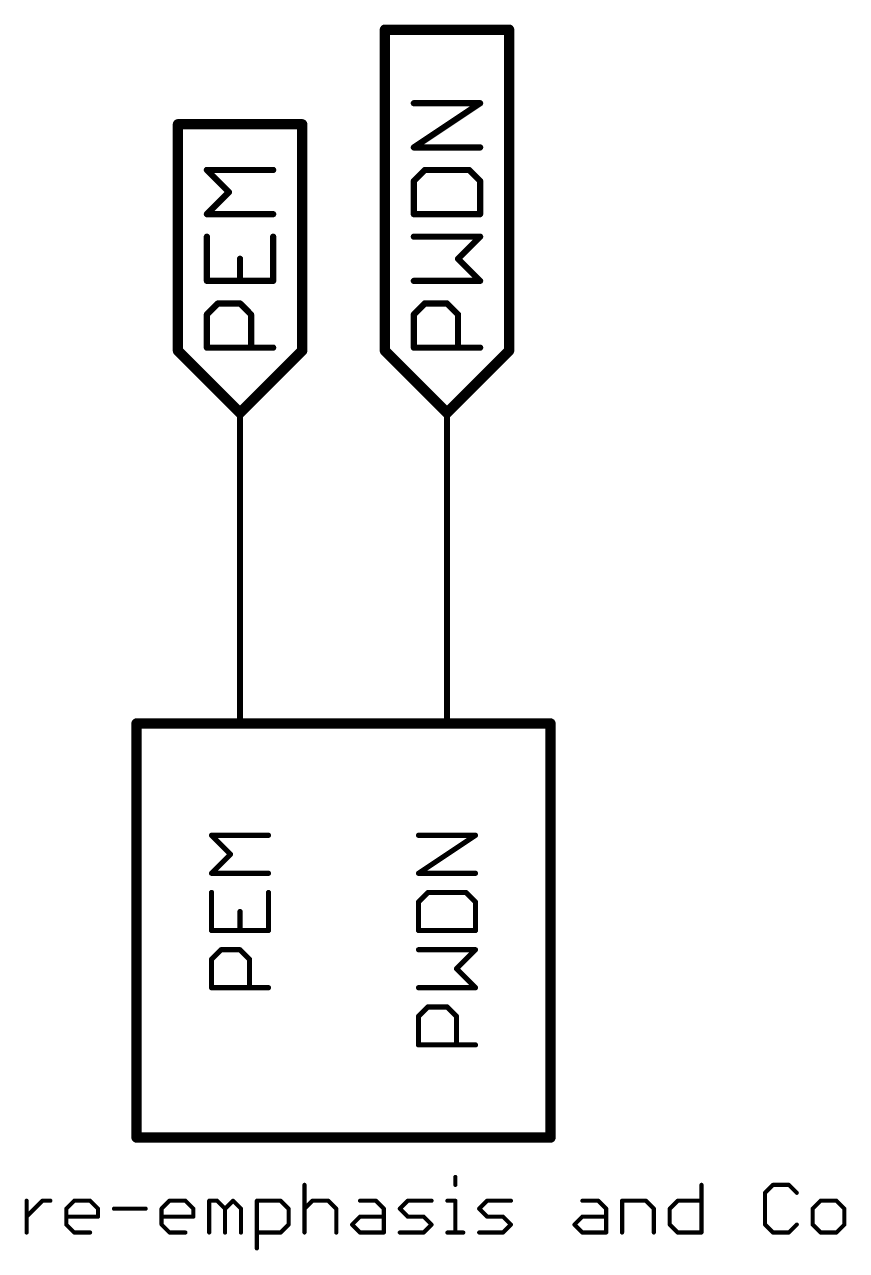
# Model space of a CAD drawing. Extents: x -72 to 265, y -97 to 216.
# Drawn here: x 131.87 to 152.05, y 58.19 to 88.27 of the extents above; entities that cross this region are included whole.
import ezdxf

# ---------------------------------------------------------------- set-up
doc = ezdxf.new("R2010")
doc.units = 0
for name, color, linetype in [('91', 94, 'CONTINUOUS'), ('94', 14, 'CONTINUOUS'), ('95', 251, 'CONTINUOUS')]:
    doc.layers.add(name, color=color, linetype=linetype)

msp = doc.modelspace()

# ---------------------------------------------------------------- linework, layer by layer
at = {"layer": '91', "const_width": 0.1524}
for points in [[(137.16, 76.2), (137.16, 78.74)], [(142.24, 76.2), (142.24, 78.74)]]:
    msp.add_lwpolyline(points, dxfattribs=at)
at = {"layer": '91', "const_width": 0.0762}
for points in [[(137.1981, 78.74, 1), (137.1219, 78.74)], [(142.2781, 78.74, 1), (142.2019, 78.74)], [(137.1219, 76.2, 1), (137.1981, 76.2)], [(142.2019, 76.2, 1), (142.2781, 76.2)]]:
    msp.add_lwpolyline(points, format="xyb", dxfattribs=at)
at = {"layer": '94'}
for points, const_width in [([(137.16, 76.2), (137.16, 71.12)], 0.1524), ([(142.24, 76.2), (142.24, 71.12)], 0.1524), ([(144.78, 71.12), (134.62, 71.12)], 0.254), ([(134.62, 71.12), (134.62, 60.96)], 0.254), ([(144.78, 60.96), (144.78, 71.12)], 0.254), ([(134.62, 60.96), (144.78, 60.96)], 0.254)]:
    msp.add_lwpolyline(points, dxfattribs=dict(at, const_width=const_width))
for points, const_width in [([(137.1981, 76.2, 1), (137.1219, 76.2)], 0.0762), ([(142.2781, 76.2, 1), (142.2019, 76.2)], 0.0762), ([(134.62, 71.1835, 1), (134.62, 71.0565)], 0.127), ([(134.6835, 71.12, 1), (134.5565, 71.12)], 0.127), ([(137.1219, 71.12, 1), (137.1981, 71.12)], 0.0762), ([(142.2019, 71.12, 1), (142.2781, 71.12)], 0.0762), ([(144.8435, 71.12, 1), (144.7165, 71.12)], 0.127), ([(144.78, 71.0565, 1), (144.78, 71.1835)], 0.127), ([(134.62, 61.0235, 1), (134.62, 60.8965)], 0.127), ([(144.78, 60.8965, 1), (144.78, 61.0235)], 0.127), ([(134.5565, 60.96, 1), (134.6835, 60.96)], 0.127), ([(144.7165, 60.96, 1), (144.8435, 60.96)], 0.127)]:
    msp.add_lwpolyline(points, format="xyb", dxfattribs=dict(at, const_width=const_width))
at = {"layer": '95'}
for points, const_width in [([(140.716, 80.264), (140.716, 88.1399)], 0.254), ([(140.716, 88.1399), (143.764, 88.1399)], 0.254), ([(143.764, 80.264), (143.764, 88.1399)], 0.254), ([(141.4258, 85.2517), (143.0528, 86.3363)], 0.1524), ([(143.0528, 86.3363), (141.4258, 86.3363)], 0.1524), ([(135.636, 80.264), (135.636, 85.8192)], 0.254), ([(135.636, 85.8192), (138.684, 85.8192)], 0.254), ([(138.684, 80.264), (138.684, 85.8192)], 0.254), ([(143.0528, 85.2517), (141.4258, 85.2517)], 0.1524), ([(136.8881, 84.1568), (136.3458, 84.6992)], 0.1524), ([(136.3458, 84.6992), (137.9728, 84.6992)], 0.1524), ([(141.697, 84.6992), (141.4258, 84.428)], 0.1524), ([(142.7816, 84.6992), (141.697, 84.6992)], 0.1524), ([(143.0528, 84.428), (142.7816, 84.6992)], 0.1524), ([(136.3458, 83.6145), (136.8881, 84.1568)], 0.1524), ([(141.4258, 84.428), (141.4258, 83.6145)], 0.1524), ([(143.0528, 83.6145), (143.0528, 84.428)], 0.1524), ([(137.9728, 83.6145), (136.3458, 83.6145)], 0.1524), ([(141.4258, 83.6145), (143.0528, 83.6145)], 0.1524), ([(136.3458, 83.062), (136.3458, 81.9774)], 0.1524), ([(137.9728, 81.9774), (137.9728, 83.062)], 0.1524), ([(143.0528, 83.062), (141.4258, 83.062)], 0.1524), ([(142.5105, 82.5197), (143.0528, 83.062)], 0.1524), ([(137.1593, 81.9774), (137.1593, 82.5197)], 0.1524), ([(143.0528, 81.9774), (142.5105, 82.5197)], 0.1524), ([(136.3458, 81.9774), (137.9728, 81.9774)], 0.1524), ([(141.4258, 81.9774), (143.0528, 81.9774)], 0.1524), ([(136.3458, 81.1537), (136.617, 81.4249)], 0.1524), ([(136.3458, 80.3402), (136.3458, 81.1537)], 0.1524), ([(136.617, 81.4249), (137.1593, 81.4249)], 0.1524), ([(137.1593, 81.4249), (137.4305, 81.1537)], 0.1524), ([(137.4305, 81.1537), (137.4305, 80.3402)], 0.1524), ([(141.4258, 81.1537), (141.697, 81.4249)], 0.1524), ([(141.4258, 80.3402), (141.4258, 81.1537)], 0.1524), ([(141.697, 81.4249), (142.2393, 81.4249)], 0.1524), ([(142.2393, 81.4249), (142.5105, 81.1537)], 0.1524), ([(142.5105, 81.1537), (142.5105, 80.3402)], 0.1524), ([(137.16, 78.74), (135.636, 80.264)], 0.254), ([(137.9728, 80.3402), (136.3458, 80.3402)], 0.1524), ([(137.16, 78.74), (138.684, 80.264)], 0.254), ([(142.24, 78.74), (140.716, 80.264)], 0.254), ([(143.0528, 80.3402), (141.4258, 80.3402)], 0.1524), ([(142.24, 78.74), (143.764, 80.264)], 0.254), ([(136.9264, 67.9095), (136.4603, 68.3755)], 0.127), ([(136.4603, 68.3755), (137.8585, 68.3755)], 0.127), ([(141.5403, 67.4434), (142.9385, 68.3755)], 0.127), ([(142.9385, 68.3755), (141.5403, 68.3755)], 0.127), ([(136.4603, 67.4434), (136.9264, 67.9095)], 0.127), ([(137.8585, 67.4434), (136.4603, 67.4434)], 0.127), ([(142.9385, 67.4434), (141.5403, 67.4434)], 0.127), ([(136.4603, 66.9723), (136.4603, 66.0401)], 0.127), ([(137.8585, 66.0401), (137.8585, 66.9723)], 0.127), ([(141.7733, 66.9723), (141.5403, 66.7392)], 0.127), ([(141.5403, 66.7392), (141.5403, 66.0401)], 0.127), ([(142.7055, 66.9723), (141.7733, 66.9723)], 0.127), ([(142.9385, 66.7392), (142.7055, 66.9723)], 0.127), ([(142.9385, 66.0401), (142.9385, 66.7392)], 0.127), ([(137.1594, 66.0401), (137.1594, 66.5062)], 0.127), ([(136.4603, 66.0401), (137.8585, 66.0401)], 0.127), ([(141.5403, 66.0401), (142.9385, 66.0401)], 0.127), ([(136.4603, 65.336), (136.6933, 65.569)], 0.127), ([(136.6933, 65.569), (137.1594, 65.569)], 0.127), ([(137.1594, 65.569), (137.3924, 65.336)], 0.127), ([(142.9385, 65.569), (141.5403, 65.569)], 0.127), ([(142.4724, 65.1029), (142.9385, 65.569)], 0.127), ([(136.4603, 64.6369), (136.4603, 65.336)], 0.127), ([(137.3924, 65.336), (137.3924, 64.6369)], 0.127), ([(142.9385, 64.6369), (142.4724, 65.1029)], 0.127), ([(137.8585, 64.6369), (136.4603, 64.6369)], 0.127), ([(141.5403, 64.6369), (142.9385, 64.6369)], 0.127), ([(141.5403, 63.9327), (141.7733, 64.1657)], 0.127), ([(141.7733, 64.1657), (142.2394, 64.1657)], 0.127), ([(142.2394, 64.1657), (142.4724, 63.9327)], 0.127), ([(141.5403, 63.2336), (141.5403, 63.9327)], 0.127), ([(142.4724, 63.9327), (142.4724, 63.2336)], 0.127), ([(142.9385, 63.2336), (141.5403, 63.2336)], 0.127), ([(142.4448, 59.9951), (142.4448, 59.8002)], 0.1016), ([(138.7417, 59.8002), (138.7417, 58.6308)], 0.1016), ([(148.4866, 59.8002), (148.4866, 58.6308)], 0.1016), ([(150.2407, 59.8002), (150.0458, 59.6053)], 0.1016), ([(150.0458, 59.6053), (150.0458, 58.8257)], 0.1016), ([(150.6305, 59.8002), (150.2407, 59.8002)], 0.1016), ([(150.8254, 59.6053), (150.6305, 59.8002)], 0.1016), ([(131.9202, 58.6308), (131.9202, 59.4104)], 0.1016), ([(131.9202, 59.0206), (132.31, 59.4104)], 0.1016), ([(132.31, 59.4104), (132.5049, 59.4104)], 0.1016), ([(132.8947, 59.2155), (133.0896, 59.4104)], 0.1016), ([(132.8947, 58.8257), (132.8947, 59.2155)], 0.1016), ([(133.0896, 59.4104), (133.4794, 59.4104)], 0.1016), ([(133.4794, 59.4104), (133.6743, 59.2155)], 0.1016), ([(133.6743, 59.2155), (133.6743, 59.0206)], 0.1016), ([(134.0641, 59.2155), (134.8437, 59.2155)], 0.1016), ([(135.2335, 59.2155), (135.4284, 59.4104)], 0.1016), ([(135.2335, 58.8257), (135.2335, 59.2155)], 0.1016), ([(135.4284, 59.4104), (135.8182, 59.4104)], 0.1016), ([(135.8182, 59.4104), (136.0131, 59.2155)], 0.1016), ([(136.0131, 59.2155), (136.0131, 59.0206)], 0.1016), ([(136.4029, 58.6308), (136.4029, 59.4104)], 0.1016), ([(136.4029, 59.4104), (136.5978, 59.4104)], 0.1016), ([(136.5978, 59.4104), (136.7927, 59.2155)], 0.1016), ([(136.7927, 59.2155), (136.9876, 59.4104)], 0.1016), ([(136.7927, 59.2155), (136.7927, 58.6308)], 0.1016), ([(136.9876, 59.4104), (137.1825, 59.2155)], 0.1016), ([(137.1825, 59.2155), (137.1825, 58.6308)], 0.1016), ([(137.5723, 58.241), (137.5723, 59.4104)], 0.1016), ([(137.5723, 59.4104), (138.157, 59.4104)], 0.1016), ([(138.157, 59.4104), (138.3519, 59.2155)], 0.1016), ([(138.3519, 59.2155), (138.3519, 58.8257)], 0.1016), ([(138.7417, 59.2155), (138.9366, 59.4104)], 0.1016), ([(138.9366, 59.4104), (139.3264, 59.4104)], 0.1016), ([(139.3264, 59.4104), (139.5213, 59.2155)], 0.1016), ([(139.5213, 59.2155), (139.5213, 58.6308)], 0.1016), ([(140.106, 59.4104), (140.4958, 59.4104)], 0.1016), ([(140.4958, 59.4104), (140.6907, 59.2155)], 0.1016), ([(140.6907, 59.2155), (140.6907, 58.6308)], 0.1016), ([(141.0805, 59.2155), (141.2754, 59.4104)], 0.1016), ([(141.2754, 59.0206), (141.0805, 59.2155)], 0.1016), ([(141.2754, 59.4104), (141.8601, 59.4104)], 0.1016), ([(142.2499, 59.4104), (142.4448, 59.4104)], 0.1016), ([(142.4448, 59.4104), (142.4448, 58.6308)], 0.1016), ([(143.0295, 59.2155), (143.2244, 59.4104)], 0.1016), ([(143.2244, 59.0206), (143.0295, 59.2155)], 0.1016), ([(143.2244, 59.4104), (143.8091, 59.4104)], 0.1016), ([(145.5632, 59.4104), (145.953, 59.4104)], 0.1016), ([(145.953, 59.4104), (146.1479, 59.2155)], 0.1016), ([(146.1479, 59.2155), (146.1479, 58.6308)], 0.1016), ([(146.5377, 58.6308), (146.5377, 59.4104)], 0.1016), ([(146.5377, 59.4104), (147.1224, 59.4104)], 0.1016), ([(147.1224, 59.4104), (147.3173, 59.2155)], 0.1016), ([(147.3173, 59.2155), (147.3173, 58.6308)], 0.1016), ([(147.7071, 59.2155), (147.9019, 59.4104)], 0.1016), ([(147.7071, 58.8257), (147.7071, 59.2155)], 0.1016), ([(147.9019, 59.4104), (148.4866, 59.4104)], 0.1016), ([(151.4101, 59.4104), (151.2152, 59.2155)], 0.1016), ([(151.2152, 59.2155), (151.2152, 58.8257)], 0.1016), ([(151.7999, 59.4104), (151.4101, 59.4104)], 0.1016), ([(151.9948, 59.2155), (151.7999, 59.4104)], 0.1016), ([(151.9948, 58.8257), (151.9948, 59.2155)], 0.1016), ([(133.6743, 59.0206), (132.8947, 59.0206)], 0.1016), ([(136.0131, 59.0206), (135.2335, 59.0206)], 0.1016), ([(139.9111, 58.8257), (140.106, 59.0206)], 0.1016), ([(140.106, 59.0206), (140.6907, 59.0206)], 0.1016), ([(141.6652, 59.0206), (141.2754, 59.0206)], 0.1016), ([(141.8601, 58.8257), (141.6652, 59.0206)], 0.1016), ([(143.6142, 59.0206), (143.2244, 59.0206)], 0.1016), ([(143.8091, 58.8257), (143.6142, 59.0206)], 0.1016), ([(145.3683, 58.8257), (145.5632, 59.0206)], 0.1016), ([(145.5632, 59.0206), (146.1479, 59.0206)], 0.1016), ([(133.0896, 58.6308), (132.8947, 58.8257)], 0.1016), ([(133.4794, 58.6308), (133.0896, 58.6308)], 0.1016), ([(135.4284, 58.6308), (135.2335, 58.8257)], 0.1016), ([(135.8182, 58.6308), (135.4284, 58.6308)], 0.1016), ([(138.157, 58.6308), (137.5723, 58.6308)], 0.1016), ([(138.3519, 58.8257), (138.157, 58.6308)], 0.1016), ([(140.106, 58.6308), (139.9111, 58.8257)], 0.1016), ([(140.6907, 58.6308), (140.106, 58.6308)], 0.1016), ([(141.0805, 58.6308), (141.6652, 58.6308)], 0.1016), ([(141.6652, 58.6308), (141.8601, 58.8257)], 0.1016), ([(142.2499, 58.6308), (142.6397, 58.6308)], 0.1016), ([(143.0295, 58.6308), (143.6142, 58.6308)], 0.1016), ([(143.6142, 58.6308), (143.8091, 58.8257)], 0.1016), ([(145.5632, 58.6308), (145.3683, 58.8257)], 0.1016), ([(146.1479, 58.6308), (145.5632, 58.6308)], 0.1016), ([(147.9019, 58.6308), (147.7071, 58.8257)], 0.1016), ([(148.4866, 58.6308), (147.9019, 58.6308)], 0.1016), ([(150.0458, 58.8257), (150.2407, 58.6308)], 0.1016), ([(150.2407, 58.6308), (150.6305, 58.6308)], 0.1016), ([(150.6305, 58.6308), (150.8254, 58.8257)], 0.1016), ([(151.2152, 58.8257), (151.4101, 58.6308)], 0.1016), ([(151.4101, 58.6308), (151.7999, 58.6308)], 0.1016), ([(151.7999, 58.6308), (151.9948, 58.8257)], 0.1016)]:
    msp.add_lwpolyline(points, dxfattribs=dict(at, const_width=const_width))
for points, const_width in [([(140.7795, 88.1399, 1), (140.6525, 88.1399)], 0.127), ([(140.716, 88.2034, 1), (140.716, 88.0764)], 0.127), ([(143.8275, 88.1399, 1), (143.7005, 88.1399)], 0.127), ([(143.764, 88.0764, 1), (143.764, 88.2034)], 0.127), ([(141.4258, 86.3744, 1), (141.4258, 86.2982)], 0.0762), ([(143.0739, 86.3046, 1), (143.0317, 86.368)], 0.0762), ([(143.0528, 86.2982, 1), (143.0528, 86.3744)], 0.0762), ([(135.6995, 85.8192, 1), (135.5725, 85.8192)], 0.127), ([(135.636, 85.8827, 1), (135.636, 85.7557)], 0.127), ([(138.7475, 85.8192, 1), (138.6205, 85.8192)], 0.127), ([(138.684, 85.7557, 1), (138.684, 85.8827)], 0.127), ([(141.4258, 85.2898, 1), (141.4258, 85.2136)], 0.0762), ([(141.4047, 85.2834, 1), (141.4469, 85.22)], 0.0762), ([(143.0528, 85.2136, 1), (143.0528, 85.2898)], 0.0762), ([(136.3728, 84.7261, 1), (136.3189, 84.6722)], 0.0762), ([(136.3458, 84.7373, 1), (136.3458, 84.6611)], 0.0762), ([(137.9728, 84.6611, 1), (137.9728, 84.7373)], 0.0762), ([(141.697, 84.7373, 1), (141.697, 84.6611)], 0.0762), ([(141.7239, 84.6722, 1), (141.67, 84.7261)], 0.0762), ([(142.8086, 84.7261, 1), (142.7547, 84.6722)], 0.0762), ([(142.7816, 84.6611, 1), (142.7816, 84.7373)], 0.0762), ([(136.9151, 84.1299, 1), (136.8612, 84.1838)], 0.0762), ([(136.8612, 84.1299, 1), (136.9151, 84.1838)], 0.0762), ([(141.4639, 84.428, 1), (141.3877, 84.428)], 0.0762), ([(141.3989, 84.4549, 1), (141.4528, 84.4011)], 0.0762), ([(143.0909, 84.428, 1), (143.0147, 84.428)], 0.0762), ([(143.0259, 84.4011, 1), (143.0797, 84.4549)], 0.0762), ([(136.3458, 83.6526, 1), (136.3458, 83.5764)], 0.0762), ([(136.3189, 83.6415, 1), (136.3728, 83.5876)], 0.0762), ([(137.9728, 83.5764, 1), (137.9728, 83.6526)], 0.0762), ([(141.4258, 83.6526, 1), (141.4258, 83.5764)], 0.0762), ([(141.3877, 83.6145, 1), (141.4639, 83.6145)], 0.0762), ([(143.0147, 83.6145, 1), (143.0909, 83.6145)], 0.0762), ([(143.0528, 83.5764, 1), (143.0528, 83.6526)], 0.0762), ([(136.3839, 83.062, 1), (136.3077, 83.062)], 0.0762), ([(138.0109, 83.062, 1), (137.9347, 83.062)], 0.0762), ([(141.4258, 83.1001, 1), (141.4258, 83.0239)], 0.0762), ([(143.0797, 83.0351, 1), (143.0259, 83.089)], 0.0762), ([(143.0528, 83.0239, 1), (143.0528, 83.1001)], 0.0762), ([(137.1974, 82.5197, 1), (137.1212, 82.5197)], 0.0762), ([(142.5374, 82.5466, 1), (142.4835, 82.4927)], 0.0762), ([(142.4835, 82.5466, 1), (142.5374, 82.4927)], 0.0762), ([(136.3458, 82.0155, 1), (136.3458, 81.9393)], 0.0762), ([(136.3077, 81.9774, 1), (136.3839, 81.9774)], 0.0762), ([(137.1212, 81.9774, 1), (137.1974, 81.9774)], 0.0762), ([(137.9347, 81.9774, 1), (138.0109, 81.9774)], 0.0762), ([(137.9728, 81.9393, 1), (137.9728, 82.0155)], 0.0762), ([(141.4258, 82.0155, 1), (141.4258, 81.9393)], 0.0762), ([(143.0259, 81.9504, 1), (143.0797, 82.0043)], 0.0762), ([(143.0528, 81.9393, 1), (143.0528, 82.0155)], 0.0762), ([(136.3839, 81.1537, 1), (136.3077, 81.1537)], 0.0762), ([(136.3189, 81.1806, 1), (136.3728, 81.1268)], 0.0762), ([(136.617, 81.463, 1), (136.617, 81.3868)], 0.0762), ([(136.6439, 81.3979, 1), (136.59, 81.4518)], 0.0762), ([(137.1862, 81.4518, 1), (137.1324, 81.3979)], 0.0762), ([(137.1593, 81.3868, 1), (137.1593, 81.463)], 0.0762), ([(137.4686, 81.1537, 1), (137.3924, 81.1537)], 0.0762), ([(137.4035, 81.1268, 1), (137.4574, 81.1806)], 0.0762), ([(141.4639, 81.1537, 1), (141.3877, 81.1537)], 0.0762), ([(141.3989, 81.1806, 1), (141.4528, 81.1268)], 0.0762), ([(141.697, 81.463, 1), (141.697, 81.3868)], 0.0762), ([(141.7239, 81.3979, 1), (141.67, 81.4518)], 0.0762), ([(142.2662, 81.4518, 1), (142.2124, 81.3979)], 0.0762), ([(142.2393, 81.3868, 1), (142.2393, 81.463)], 0.0762), ([(142.5486, 81.1537, 1), (142.4724, 81.1537)], 0.0762), ([(142.4835, 81.1268, 1), (142.5374, 81.1806)], 0.0762), ([(135.6809, 80.3089, 1), (135.5911, 80.2191)], 0.127), ([(135.5725, 80.264, 1), (135.6995, 80.264)], 0.127), ([(136.3458, 80.3783, 1), (136.3458, 80.3021)], 0.0762), ([(136.3077, 80.3402, 1), (136.3839, 80.3402)], 0.0762), ([(137.3924, 80.3402, 1), (137.4686, 80.3402)], 0.0762), ([(137.9728, 80.3021, 1), (137.9728, 80.3783)], 0.0762), ([(138.6205, 80.264, 1), (138.7475, 80.264)], 0.127), ([(138.7289, 80.2191, 1), (138.6391, 80.3089)], 0.127), ([(140.7609, 80.3089, 1), (140.6711, 80.2191)], 0.127), ([(140.6525, 80.264, 1), (140.7795, 80.264)], 0.127), ([(141.4258, 80.3783, 1), (141.4258, 80.3021)], 0.0762), ([(141.3877, 80.3402, 1), (141.4639, 80.3402)], 0.0762), ([(142.4724, 80.3402, 1), (142.5486, 80.3402)], 0.0762), ([(143.0528, 80.3021, 1), (143.0528, 80.3783)], 0.0762), ([(143.7005, 80.264, 1), (143.8275, 80.264)], 0.127), ([(143.8089, 80.2191, 1), (143.7191, 80.3089)], 0.127), ([(137.1151, 78.7849, 1), (137.2049, 78.6951)], 0.127), ([(137.1151, 78.6951, 1), (137.2049, 78.7849)], 0.127), ([(142.1951, 78.7849, 1), (142.2849, 78.6951)], 0.127), ([(142.1951, 78.6951, 1), (142.2849, 78.7849)], 0.127), ([(136.4603, 68.4073, 1), (136.4603, 68.3438)], 0.0635), ([(136.4828, 68.398, 1), (136.4379, 68.3531)], 0.0635), ([(137.8585, 68.3438, 1), (137.8585, 68.4073)], 0.0635), ([(141.5403, 68.4073, 1), (141.5403, 68.3438)], 0.0635), ([(142.9561, 68.3491, 1), (142.9209, 68.402)], 0.0635), ([(142.9385, 68.3438, 1), (142.9385, 68.4073)], 0.0635), ([(136.9488, 67.887, 1), (136.9039, 67.9319)], 0.0635), ([(136.9039, 67.887, 1), (136.9488, 67.9319)], 0.0635), ([(136.4603, 67.4752, 1), (136.4603, 67.4117)], 0.0635), ([(136.4379, 67.4659, 1), (136.4828, 67.421)], 0.0635), ([(137.8585, 67.4117, 1), (137.8585, 67.4752)], 0.0635), ([(141.5403, 67.4752, 1), (141.5403, 67.4117)], 0.0635), ([(141.5227, 67.4698, 1), (141.5579, 67.417)], 0.0635), ([(142.9385, 67.4117, 1), (142.9385, 67.4752)], 0.0635), ([(136.4921, 66.9723, 1), (136.4286, 66.9723)], 0.0635), ([(137.8903, 66.9723, 1), (137.8268, 66.9723)], 0.0635), ([(141.5721, 66.7392, 1), (141.5086, 66.7392)], 0.0635), ([(141.5179, 66.7617, 1), (141.5628, 66.7168)], 0.0635), ([(141.7733, 67.004, 1), (141.7733, 66.9405)], 0.0635), ([(141.7958, 66.9498, 1), (141.7509, 66.9947)], 0.0635), ([(142.7279, 66.9947, 1), (142.683, 66.9498)], 0.0635), ([(142.7055, 66.9405, 1), (142.7055, 67.004)], 0.0635), ([(142.9702, 66.7392, 1), (142.9068, 66.7392)], 0.0635), ([(142.916, 66.7168, 1), (142.961, 66.7617)], 0.0635), ([(137.1912, 66.5062, 1), (137.1277, 66.5062)], 0.0635), ([(136.4603, 66.0719, 1), (136.4603, 66.0084)], 0.0635), ([(136.4286, 66.0401, 1), (136.4921, 66.0401)], 0.0635), ([(137.1277, 66.0401, 1), (137.1912, 66.0401)], 0.0635), ([(137.8268, 66.0401, 1), (137.8903, 66.0401)], 0.0635), ([(137.8585, 66.0084, 1), (137.8585, 66.0719)], 0.0635), ([(141.5403, 66.0719, 1), (141.5403, 66.0084)], 0.0635), ([(141.5086, 66.0401, 1), (141.5721, 66.0401)], 0.0635), ([(142.9068, 66.0401, 1), (142.9702, 66.0401)], 0.0635), ([(142.9385, 66.0084, 1), (142.9385, 66.0719)], 0.0635), ([(136.6933, 65.6007, 1), (136.6933, 65.5372)], 0.0635), ([(136.7158, 65.5465, 1), (136.6709, 65.5914)], 0.0635), ([(137.1819, 65.5914, 1), (137.137, 65.5465)], 0.0635), ([(137.1594, 65.5372, 1), (137.1594, 65.6007)], 0.0635), ([(141.5403, 65.6007, 1), (141.5403, 65.5372)], 0.0635), ([(142.961, 65.5465, 1), (142.916, 65.5914)], 0.0635), ([(142.9385, 65.5372, 1), (142.9385, 65.6007)], 0.0635), ([(136.4921, 65.336, 1), (136.4286, 65.336)], 0.0635), ([(136.4379, 65.3584, 1), (136.4828, 65.3135)], 0.0635), ([(137.4242, 65.336, 1), (137.3607, 65.336)], 0.0635), ([(137.37, 65.3135, 1), (137.4149, 65.3584)], 0.0635), ([(142.4949, 65.1254, 1), (142.45, 65.0805)], 0.0635), ([(142.45, 65.1254, 1), (142.4949, 65.0805)], 0.0635), ([(136.4603, 64.6686, 1), (136.4603, 64.6051)], 0.0635), ([(136.4286, 64.6369, 1), (136.4921, 64.6369)], 0.0635), ([(137.3607, 64.6369, 1), (137.4242, 64.6369)], 0.0635), ([(137.8585, 64.6051, 1), (137.8585, 64.6686)], 0.0635), ([(141.5403, 64.6686, 1), (141.5403, 64.6051)], 0.0635), ([(142.916, 64.6144, 1), (142.961, 64.6593)], 0.0635), ([(142.9385, 64.6051, 1), (142.9385, 64.6686)], 0.0635), ([(141.7733, 64.1975, 1), (141.7733, 64.134)], 0.0635), ([(141.7958, 64.1433, 1), (141.7509, 64.1882)], 0.0635), ([(142.2619, 64.1882, 1), (142.217, 64.1433)], 0.0635), ([(142.2394, 64.134, 1), (142.2394, 64.1975)], 0.0635), ([(141.5721, 63.9327, 1), (141.5086, 63.9327)], 0.0635), ([(141.5179, 63.9551, 1), (141.5628, 63.9102)], 0.0635), ([(142.5042, 63.9327, 1), (142.4407, 63.9327)], 0.0635), ([(142.45, 63.9102, 1), (142.4949, 63.9551)], 0.0635), ([(141.5403, 63.2653, 1), (141.5403, 63.2018)], 0.0635), ([(141.5086, 63.2336, 1), (141.5721, 63.2336)], 0.0635), ([(142.4407, 63.2336, 1), (142.5042, 63.2336)], 0.0635), ([(142.9385, 63.2018, 1), (142.9385, 63.2653)], 0.0635), ([(142.4702, 59.9951, 1), (142.4194, 59.9951)], 0.0508), ([(138.7671, 59.8002, 1), (138.7163, 59.8002)], 0.0508), ([(142.4194, 59.8002, 1), (142.4702, 59.8002)], 0.0508), ([(148.512, 59.8002, 1), (148.4613, 59.8002)], 0.0508), ([(150.0712, 59.6053, 1), (150.0204, 59.6053)], 0.0508), ([(150.0279, 59.6233, 1), (150.0638, 59.5873)], 0.0508), ([(150.2407, 59.8256, 1), (150.2407, 59.7748)], 0.0508), ([(150.2587, 59.7822, 1), (150.2228, 59.8182)], 0.0508), ([(150.6485, 59.8182, 1), (150.6126, 59.7822)], 0.0508), ([(150.6305, 59.7748, 1), (150.6305, 59.8256)], 0.0508), ([(150.8075, 59.5873, 1), (150.8434, 59.6233)], 0.0508), ([(131.9456, 59.4104, 1), (131.8948, 59.4104)], 0.0508), ([(132.31, 59.4358, 1), (132.31, 59.385)], 0.0508), ([(132.328, 59.3924, 1), (132.292, 59.4284)], 0.0508), ([(132.5049, 59.385, 1), (132.5049, 59.4358)], 0.0508), ([(132.8767, 59.2335, 1), (132.9127, 59.1975)], 0.0508), ([(132.9201, 59.2155, 1), (132.8693, 59.2155)], 0.0508), ([(133.0896, 59.4358, 1), (133.0896, 59.385)], 0.0508), ([(133.1076, 59.3924, 1), (133.0716, 59.4284)], 0.0508), ([(133.4974, 59.4284, 1), (133.4614, 59.3924)], 0.0508), ([(133.4794, 59.385, 1), (133.4794, 59.4358)], 0.0508), ([(133.6997, 59.2155, 1), (133.6489, 59.2155)], 0.0508), ([(133.6563, 59.1975, 1), (133.6923, 59.2335)], 0.0508), ([(134.0641, 59.2409, 1), (134.0641, 59.1901)], 0.0508), ([(134.8437, 59.1901, 1), (134.8437, 59.2409)], 0.0508), ([(135.2155, 59.2335, 1), (135.2514, 59.1975)], 0.0508), ([(135.2589, 59.2155, 1), (135.2081, 59.2155)], 0.0508), ([(135.4284, 59.4358, 1), (135.4284, 59.385)], 0.0508), ([(135.4463, 59.3924, 1), (135.4104, 59.4284)], 0.0508), ([(135.8361, 59.4284, 1), (135.8002, 59.3924)], 0.0508), ([(135.8182, 59.385, 1), (135.8182, 59.4358)], 0.0508), ([(136.0385, 59.2155, 1), (135.9877, 59.2155)], 0.0508), ([(135.9951, 59.1975, 1), (136.031, 59.2335)], 0.0508), ([(136.4283, 59.4104, 1), (136.3775, 59.4104)], 0.0508), ([(136.4029, 59.4358, 1), (136.4029, 59.385)], 0.0508), ([(136.6157, 59.4284, 1), (136.5798, 59.3924)], 0.0508), ([(136.5978, 59.385, 1), (136.5978, 59.4358)], 0.0508), ([(136.7747, 59.2335, 1), (136.8106, 59.1975)], 0.0508), ([(136.8181, 59.2155, 1), (136.7673, 59.2155)], 0.0508), ([(136.7747, 59.1975, 1), (136.8106, 59.2335)], 0.0508), ([(137.0055, 59.4284, 1), (136.9696, 59.3924)], 0.0508), ([(137.0055, 59.3924, 1), (136.9696, 59.4284)], 0.0508), ([(137.2079, 59.2155, 1), (137.1571, 59.2155)], 0.0508), ([(137.1645, 59.1975, 1), (137.2004, 59.2335)], 0.0508), ([(137.5977, 59.4104, 1), (137.5469, 59.4104)], 0.0508), ([(137.5723, 59.4358, 1), (137.5723, 59.385)], 0.0508), ([(138.1749, 59.4284, 1), (138.139, 59.3924)], 0.0508), ([(138.157, 59.385, 1), (138.157, 59.4358)], 0.0508), ([(138.3773, 59.2155, 1), (138.3265, 59.2155)], 0.0508), ([(138.3339, 59.1975, 1), (138.3698, 59.2335)], 0.0508), ([(138.7237, 59.2335, 1), (138.7596, 59.1975)], 0.0508), ([(138.9366, 59.4358, 1), (138.9366, 59.385)], 0.0508), ([(138.9545, 59.3924, 1), (138.9186, 59.4284)], 0.0508), ([(139.3443, 59.4284, 1), (139.3084, 59.3924)], 0.0508), ([(139.3264, 59.385, 1), (139.3264, 59.4358)], 0.0508), ([(139.5467, 59.2155, 1), (139.4959, 59.2155)], 0.0508), ([(139.5033, 59.1975, 1), (139.5392, 59.2335)], 0.0508), ([(140.106, 59.4358, 1), (140.106, 59.385)], 0.0508), ([(140.5137, 59.4284, 1), (140.4778, 59.3924)], 0.0508), ([(140.4958, 59.385, 1), (140.4958, 59.4358)], 0.0508), ([(140.7161, 59.2155, 1), (140.6653, 59.2155)], 0.0508), ([(140.6727, 59.1975, 1), (140.7086, 59.2335)], 0.0508), ([(141.0984, 59.2335, 1), (141.0625, 59.1975)], 0.0508), ([(141.0625, 59.2335, 1), (141.0984, 59.1975)], 0.0508), ([(141.2754, 59.4358, 1), (141.2754, 59.385)], 0.0508), ([(141.2933, 59.3924, 1), (141.2574, 59.4284)], 0.0508), ([(141.8601, 59.385, 1), (141.8601, 59.4358)], 0.0508), ([(142.2499, 59.4358, 1), (142.2499, 59.385)], 0.0508), ([(142.4702, 59.4104, 1), (142.4194, 59.4104)], 0.0508), ([(142.4448, 59.385, 1), (142.4448, 59.4358)], 0.0508), ([(143.0474, 59.2335, 1), (143.0115, 59.1975)], 0.0508), ([(143.0115, 59.2335, 1), (143.0474, 59.1975)], 0.0508), ([(143.2244, 59.4358, 1), (143.2244, 59.385)], 0.0508), ([(143.2423, 59.3924, 1), (143.2064, 59.4284)], 0.0508), ([(143.8091, 59.385, 1), (143.8091, 59.4358)], 0.0508), ([(145.5632, 59.4358, 1), (145.5632, 59.385)], 0.0508), ([(145.9709, 59.4284, 1), (145.935, 59.3924)], 0.0508), ([(145.953, 59.385, 1), (145.953, 59.4358)], 0.0508), ([(146.1733, 59.2155, 1), (146.1225, 59.2155)], 0.0508), ([(146.1299, 59.1975, 1), (146.1658, 59.2335)], 0.0508), ([(146.5631, 59.4104, 1), (146.5123, 59.4104)], 0.0508), ([(146.5377, 59.4358, 1), (146.5377, 59.385)], 0.0508), ([(147.1403, 59.4284, 1), (147.1044, 59.3924)], 0.0508), ([(147.1224, 59.385, 1), (147.1224, 59.4358)], 0.0508), ([(147.3427, 59.2155, 1), (147.2919, 59.2155)], 0.0508), ([(147.2993, 59.1975, 1), (147.3352, 59.2335)], 0.0508), ([(147.6891, 59.2335, 1), (147.725, 59.1975)], 0.0508), ([(147.7325, 59.2155, 1), (147.6817, 59.2155)], 0.0508), ([(147.9019, 59.4358, 1), (147.9019, 59.385)], 0.0508), ([(147.9199, 59.3924, 1), (147.884, 59.4284)], 0.0508), ([(148.4866, 59.385, 1), (148.4866, 59.4358)], 0.0508), ([(151.2406, 59.2155, 1), (151.1898, 59.2155)], 0.0508), ([(151.1973, 59.2335, 1), (151.2332, 59.1975)], 0.0508), ([(151.4101, 59.4358, 1), (151.4101, 59.385)], 0.0508), ([(151.4281, 59.3924, 1), (151.3922, 59.4284)], 0.0508), ([(151.8179, 59.4284, 1), (151.782, 59.3924)], 0.0508), ([(151.7999, 59.385, 1), (151.7999, 59.4358)], 0.0508), ([(152.0202, 59.2155, 1), (151.9694, 59.2155)], 0.0508), ([(151.9769, 59.1975, 1), (152.0128, 59.2335)], 0.0508), ([(131.9022, 59.0386, 1), (131.9382, 59.0026)], 0.0508), ([(132.8947, 59.046, 1), (132.8947, 58.9952)], 0.0508), ([(133.6489, 59.0206, 1), (133.6997, 59.0206)], 0.0508), ([(133.6743, 58.9952, 1), (133.6743, 59.046)], 0.0508), ([(135.2335, 59.046, 1), (135.2335, 58.9952)], 0.0508), ([(135.9877, 59.0206, 1), (136.0385, 59.0206)], 0.0508), ([(136.0131, 58.9952, 1), (136.0131, 59.046)], 0.0508), ([(140.106, 59.046, 1), (140.106, 58.9952)], 0.0508), ([(140.1239, 59.0026, 1), (140.088, 59.0386)], 0.0508), ([(140.6907, 58.9952, 1), (140.6907, 59.046)], 0.0508), ([(141.2754, 59.046, 1), (141.2754, 58.9952)], 0.0508), ([(141.2574, 59.0026, 1), (141.2933, 59.0386)], 0.0508), ([(141.6831, 59.0386, 1), (141.6472, 59.0026)], 0.0508), ([(141.6652, 58.9952, 1), (141.6652, 59.046)], 0.0508), ([(143.2244, 59.046, 1), (143.2244, 58.9952)], 0.0508), ([(143.2064, 59.0026, 1), (143.2423, 59.0386)], 0.0508), ([(143.6321, 59.0386, 1), (143.5962, 59.0026)], 0.0508), ([(143.6142, 58.9952, 1), (143.6142, 59.046)], 0.0508), ([(145.5632, 59.046, 1), (145.5632, 58.9952)], 0.0508), ([(145.5811, 59.0026, 1), (145.5452, 59.0386)], 0.0508), ([(146.1479, 58.9952, 1), (146.1479, 59.046)], 0.0508), ([(131.8948, 58.6308, 1), (131.9456, 58.6308)], 0.0508), ([(132.9127, 58.8437, 1), (132.8767, 58.8077)], 0.0508), ([(132.8693, 58.8257, 1), (132.9201, 58.8257)], 0.0508), ([(133.0896, 58.6562, 1), (133.0896, 58.6054)], 0.0508), ([(133.0716, 58.6128, 1), (133.1076, 58.6488)], 0.0508), ([(133.4794, 58.6054, 1), (133.4794, 58.6562)], 0.0508), ([(135.2514, 58.8437, 1), (135.2155, 58.8077)], 0.0508), ([(135.2081, 58.8257, 1), (135.2589, 58.8257)], 0.0508), ([(135.4284, 58.6562, 1), (135.4284, 58.6054)], 0.0508), ([(135.4104, 58.6128, 1), (135.4463, 58.6488)], 0.0508), ([(135.8182, 58.6054, 1), (135.8182, 58.6562)], 0.0508), ([(136.3775, 58.6308, 1), (136.4283, 58.6308)], 0.0508), ([(136.7673, 58.6308, 1), (136.8181, 58.6308)], 0.0508), ([(137.1571, 58.6308, 1), (137.2079, 58.6308)], 0.0508), ([(137.5723, 58.6562, 1), (137.5723, 58.6054)], 0.0508), ([(138.139, 58.6488, 1), (138.1749, 58.6128)], 0.0508), ([(138.157, 58.6054, 1), (138.157, 58.6562)], 0.0508), ([(138.3265, 58.8257, 1), (138.3773, 58.8257)], 0.0508), ([(138.3698, 58.8077, 1), (138.3339, 58.8437)], 0.0508), ([(138.7163, 58.6308, 1), (138.7671, 58.6308)], 0.0508), ([(139.4959, 58.6308, 1), (139.5467, 58.6308)], 0.0508), ([(139.929, 58.8437, 1), (139.8931, 58.8077)], 0.0508), ([(139.8931, 58.8437, 1), (139.929, 58.8077)], 0.0508), ([(140.106, 58.6562, 1), (140.106, 58.6054)], 0.0508), ([(140.088, 58.6128, 1), (140.1239, 58.6488)], 0.0508), ([(140.6653, 58.6308, 1), (140.7161, 58.6308)], 0.0508), ([(140.6907, 58.6054, 1), (140.6907, 58.6562)], 0.0508), ([(141.0805, 58.6562, 1), (141.0805, 58.6054)], 0.0508), ([(141.6472, 58.6488, 1), (141.6831, 58.6128)], 0.0508), ([(141.6652, 58.6054, 1), (141.6652, 58.6562)], 0.0508), ([(141.878, 58.8077, 1), (141.8421, 58.8437)], 0.0508), ([(141.8421, 58.8077, 1), (141.878, 58.8437)], 0.0508), ([(142.2499, 58.6562, 1), (142.2499, 58.6054)], 0.0508), ([(142.4194, 58.6308, 1), (142.4702, 58.6308)], 0.0508), ([(142.6397, 58.6054, 1), (142.6397, 58.6562)], 0.0508), ([(143.0295, 58.6562, 1), (143.0295, 58.6054)], 0.0508), ([(143.5962, 58.6488, 1), (143.6321, 58.6128)], 0.0508), ([(143.6142, 58.6054, 1), (143.6142, 58.6562)], 0.0508), ([(143.827, 58.8077, 1), (143.7911, 58.8437)], 0.0508), ([(143.7911, 58.8077, 1), (143.827, 58.8437)], 0.0508), ([(145.3862, 58.8437, 1), (145.3503, 58.8077)], 0.0508), ([(145.3503, 58.8437, 1), (145.3862, 58.8077)], 0.0508), ([(145.5632, 58.6562, 1), (145.5632, 58.6054)], 0.0508), ([(145.5452, 58.6128, 1), (145.5811, 58.6488)], 0.0508), ([(146.1225, 58.6308, 1), (146.1733, 58.6308)], 0.0508), ([(146.1479, 58.6054, 1), (146.1479, 58.6562)], 0.0508), ([(146.5123, 58.6308, 1), (146.5631, 58.6308)], 0.0508), ([(147.2919, 58.6308, 1), (147.3427, 58.6308)], 0.0508), ([(147.725, 58.8437, 1), (147.6891, 58.8077)], 0.0508), ([(147.6817, 58.8257, 1), (147.7325, 58.8257)], 0.0508), ([(147.9019, 58.6562, 1), (147.9019, 58.6054)], 0.0508), ([(147.884, 58.6128, 1), (147.9199, 58.6488)], 0.0508), ([(148.4613, 58.6308, 1), (148.512, 58.6308)], 0.0508), ([(148.4866, 58.6054, 1), (148.4866, 58.6562)], 0.0508), ([(150.0638, 58.8437, 1), (150.0279, 58.8077)], 0.0508), ([(150.0204, 58.8257, 1), (150.0712, 58.8257)], 0.0508), ([(150.2407, 58.6562, 1), (150.2407, 58.6054)], 0.0508), ([(150.2228, 58.6128, 1), (150.2587, 58.6488)], 0.0508), ([(150.6126, 58.6488, 1), (150.6485, 58.6128)], 0.0508), ([(150.6305, 58.6054, 1), (150.6305, 58.6562)], 0.0508), ([(150.8434, 58.8077, 1), (150.8075, 58.8437)], 0.0508), ([(151.2332, 58.8437, 1), (151.1973, 58.8077)], 0.0508), ([(151.1898, 58.8257, 1), (151.2406, 58.8257)], 0.0508), ([(151.4101, 58.6562, 1), (151.4101, 58.6054)], 0.0508), ([(151.3922, 58.6128, 1), (151.4281, 58.6488)], 0.0508), ([(151.782, 58.6488, 1), (151.8179, 58.6128)], 0.0508), ([(151.7999, 58.6054, 1), (151.7999, 58.6562)], 0.0508), ([(151.9694, 58.8257, 1), (152.0202, 58.8257)], 0.0508), ([(152.0128, 58.8077, 1), (151.9769, 58.8437)], 0.0508), ([(137.5469, 58.241, 1), (137.5977, 58.241)], 0.0508)]:
    msp.add_lwpolyline(points, format="xyb", dxfattribs=dict(at, const_width=const_width))

doc.saveas('drawing.dxf')
